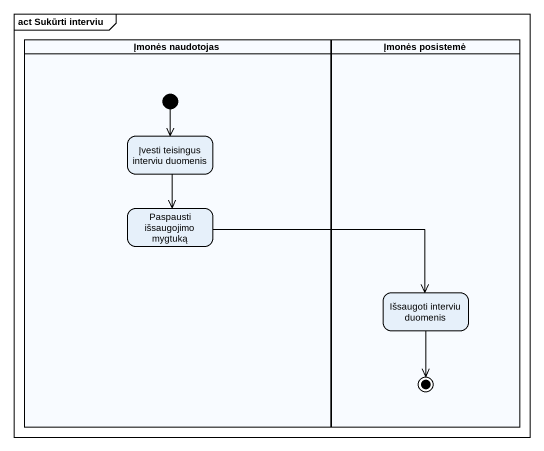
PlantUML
@startuml
mainframe act Sukūrti interviu
hide empty description
state "Įmonės naudotojas" as Įmonės_naudotojas <<partition>> {
  state "Įvesti teisingus interviu duomenis" as Įvesti_teisingus_interviu
  state "Paspausti išsaugojimo mygtuką" as Paspausti_išsaugojimo
  [*] --> Įvesti_teisingus_interviu
}
state "Įmonės posistemė" as Įmonės_posistemė <<partition>> {
  state "Išsaugoti interviu duomenis" as Išsaugoti_interviu_duomenis
  Išsaugoti_interviu_duomenis --> [*]
}
Įvesti_teisingus_interviu --> Paspausti_išsaugojimo
Paspausti_išsaugojimo -right-> Išsaugoti_interviu_duomenis
@enduml
